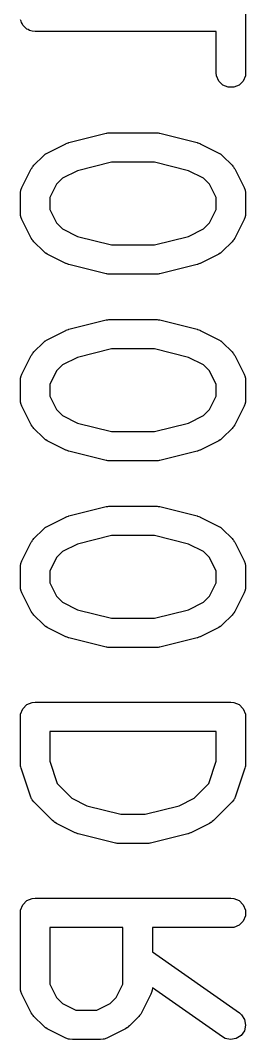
# Model space of a CAD drawing. Extents: x -0.05 to 2.94, y -0.16 to 2.16.
# Drawn here: x 2.5996 to 2.6449, y 0.8669 to 1.0716 of the extents above; entities that cross this region are included whole.
import ezdxf

# ---------------------------------------------------------------- set-up
doc = ezdxf.new("R2010")
doc.units = 0
doc.header["$MEASUREMENT"] = 0
doc.layers.add('BLACK', color=7, linetype='CONTINUOUS')

msp = doc.modelspace()

# ---------------------------------------------------------------- linework, layer by layer
at = {"layer": 'BLACK', "linetype": 'CONTINUOUS'}
for p, q in [((2.64486, 1.08356), (2.64486, 1.06106)), ((2.59975, 1.07146), (2.59964, 1.07173)), ((2.59981, 1.07118), (2.59975, 1.07146)), ((2.59997, 1.07094), (2.59981, 1.07118)), ((2.60008, 1.07067), (2.59997, 1.07094)), ((2.60029, 1.07046), (2.60008, 1.07067)), ((2.60045, 1.07022), (2.60029, 1.07046)), ((2.60069, 1.07006), (2.60045, 1.07022)), ((2.6009, 1.06985), (2.60069, 1.07006)), ((2.60116, 1.06974), (2.6009, 1.06985)), ((2.6014, 1.06958), (2.60116, 1.06974)), ((2.60169, 1.06952), (2.6014, 1.06958)), ((2.60196, 1.06941), (2.60169, 1.06952)), ((2.60253, 1.06936), (2.60196, 1.06941)), ((2.60253, 1.06935), (2.60253, 1.06936)), ((2.60254, 1.06935), (2.60253, 1.06935)), ((2.60253, 1.06935), (2.60253, 1.06935)), ((2.63895, 1.06935), (2.60254, 1.06935)), ((2.63895, 1.06106), (2.63895, 1.06935)), ((2.63901, 1.06048), (2.63895, 1.06106)), ((2.63945, 1.05942), (2.63901, 1.06048)), ((2.6448, 1.06048), (2.64436, 1.05942)), ((2.64486, 1.06106), (2.6448, 1.06048)), ((2.64027, 1.0586), (2.63945, 1.05942)), ((2.64133, 1.05816), (2.64027, 1.0586)), ((2.64355, 1.0586), (2.64248, 1.05816)), ((2.64436, 1.05942), (2.64355, 1.0586)), ((2.64248, 1.05816), (2.64133, 1.05816)), ((2.60932, 1.04705), (2.61682, 1.04893)), ((2.61682, 1.04893), (2.61692, 1.04894)), ((2.61692, 1.04894), (2.61696, 1.04896)), ((2.61696, 1.04896), (2.61718, 1.04898)), ((2.61718, 1.04898), (2.61739, 1.04901)), ((2.61739, 1.04901), (2.61743, 1.049)), ((2.61743, 1.049), (2.61753, 1.04901)), ((2.61753, 1.04901), (2.62691, 1.04901)), ((2.62691, 1.04901), (2.62701, 1.049)), ((2.62701, 1.049), (2.62705, 1.04901)), ((2.62705, 1.04901), (2.62727, 1.04898)), ((2.62727, 1.04898), (2.62748, 1.04896)), ((2.62748, 1.04896), (2.62752, 1.04894)), ((2.62752, 1.04894), (2.62762, 1.04893)), ((2.62762, 1.04893), (2.63512, 1.04705)), ((2.60497, 1.04495), (2.60871, 1.04683)), ((2.60871, 1.04683), (2.60876, 1.04684)), ((2.60876, 1.04684), (2.60877, 1.04686)), ((2.60877, 1.04686), (2.60902, 1.04694)), ((2.60902, 1.04694), (2.60926, 1.04703)), ((2.60926, 1.04703), (2.60928, 1.04704)), ((2.60928, 1.04704), (2.60932, 1.04705)), ((2.63512, 1.04705), (2.63517, 1.04704)), ((2.63517, 1.04704), (2.63519, 1.04703)), ((2.63519, 1.04703), (2.63543, 1.04694)), ((2.63543, 1.04694), (2.63567, 1.04686)), ((2.63567, 1.04686), (2.63569, 1.04684)), ((2.63569, 1.04684), (2.63573, 1.04683)), ((2.63573, 1.04683), (2.63948, 1.04495)), ((2.60232, 1.04252), (2.6042, 1.0444)), ((2.6042, 1.0444), (2.60442, 1.04458)), ((2.60442, 1.04458), (2.60448, 1.04464)), ((2.60448, 1.04464), (2.60456, 1.0447)), ((2.60456, 1.0447), (2.60465, 1.04477)), ((2.60465, 1.04477), (2.60472, 1.0448)), ((2.60472, 1.0448), (2.60497, 1.04495)), ((2.63948, 1.04495), (2.63973, 1.0448)), ((2.63973, 1.0448), (2.6398, 1.04477)), ((2.6398, 1.04477), (2.63988, 1.0447)), ((2.63988, 1.0447), (2.63997, 1.04464)), ((2.63997, 1.04464), (2.64002, 1.04458)), ((2.64002, 1.04458), (2.64024, 1.0444)), ((2.64024, 1.0444), (2.64212, 1.04252)), ((2.60193, 1.04201), (2.60196, 1.04208)), ((2.60196, 1.04208), (2.60202, 1.04216)), ((2.60202, 1.04216), (2.60208, 1.04225)), ((2.60208, 1.04225), (2.60214, 1.0423)), ((2.60214, 1.0423), (2.60232, 1.04252)), ((2.6179, 1.04311), (2.61107, 1.0414)), ((2.62654, 1.04311), (2.6179, 1.04311)), ((2.63338, 1.0414), (2.62654, 1.04311)), ((2.64212, 1.04252), (2.64231, 1.0423)), ((2.64231, 1.0423), (2.64236, 1.04225)), ((2.64236, 1.04225), (2.64242, 1.04216)), ((2.64242, 1.04216), (2.64249, 1.04208)), ((2.64249, 1.04208), (2.64252, 1.04201)), ((2.5999, 1.03801), (2.60177, 1.04176)), ((2.60177, 1.04176), (2.60193, 1.04201)), ((2.61107, 1.0414), (2.60803, 1.03988)), ((2.63641, 1.03988), (2.63338, 1.0414)), ((2.64252, 1.04201), (2.64267, 1.04176)), ((2.64267, 1.04176), (2.64455, 1.03801)), ((2.59969, 1.03747), (2.5999, 1.03801)), ((2.60684, 1.03869), (2.60549, 1.03599)), ((2.60803, 1.03988), (2.60684, 1.03869)), ((2.6376, 1.03869), (2.63641, 1.03988)), ((2.63895, 1.03599), (2.6376, 1.03869)), ((2.64455, 1.03801), (2.64475, 1.03747)), ((2.59958, 1.03669), (2.59964, 1.03726)), ((2.59958, 1.03294), (2.59958, 1.03669)), ((2.59964, 1.03726), (2.59968, 1.03736)), ((2.59968, 1.03736), (2.59969, 1.03747)), ((2.60549, 1.03599), (2.60549, 1.03363)), ((2.63895, 1.03363), (2.63895, 1.03599)), ((2.64475, 1.03747), (2.64476, 1.03736)), ((2.64476, 1.03736), (2.6448, 1.03726)), ((2.6448, 1.03726), (2.64486, 1.03669)), ((2.64486, 1.03669), (2.64486, 1.03294)), ((2.59964, 1.03236), (2.59958, 1.03294)), ((2.59968, 1.03226), (2.59964, 1.03236)), ((2.59969, 1.03216), (2.59968, 1.03226)), ((2.5999, 1.03162), (2.59969, 1.03216)), ((2.60549, 1.03363), (2.60684, 1.03094)), ((2.6376, 1.03094), (2.63895, 1.03363)), ((2.64475, 1.03216), (2.64455, 1.03162)), ((2.64476, 1.03226), (2.64475, 1.03216)), ((2.6448, 1.03236), (2.64476, 1.03226)), ((2.64486, 1.03294), (2.6448, 1.03236)), ((2.60177, 1.02787), (2.5999, 1.03162)), ((2.60684, 1.03094), (2.60803, 1.02974)), ((2.60803, 1.02974), (2.61107, 1.02822)), ((2.63338, 1.02822), (2.63641, 1.02974)), ((2.63641, 1.02974), (2.6376, 1.03094)), ((2.64455, 1.03162), (2.64267, 1.02787)), ((2.60193, 1.02762), (2.60177, 1.02787)), ((2.61107, 1.02822), (2.6179, 1.02652)), ((2.62654, 1.02652), (2.63338, 1.02822)), ((2.64267, 1.02787), (2.64252, 1.02762)), ((2.60196, 1.02755), (2.60193, 1.02762)), ((2.60202, 1.02747), (2.60196, 1.02755)), ((2.60208, 1.02738), (2.60202, 1.02747)), ((2.60214, 1.02733), (2.60208, 1.02738)), ((2.60232, 1.0271), (2.60214, 1.02733)), ((2.6042, 1.02523), (2.60232, 1.0271)), ((2.6179, 1.02652), (2.62654, 1.02652)), ((2.64212, 1.0271), (2.64024, 1.02523)), ((2.64231, 1.02733), (2.64212, 1.0271)), ((2.64236, 1.02738), (2.64231, 1.02733)), ((2.64242, 1.02747), (2.64236, 1.02738)), ((2.64249, 1.02755), (2.64242, 1.02747)), ((2.64252, 1.02762), (2.64249, 1.02755)), ((2.60442, 1.02504), (2.6042, 1.02523)), ((2.60448, 1.02498), (2.60442, 1.02504)), ((2.60456, 1.02492), (2.60448, 1.02498)), ((2.60465, 1.02486), (2.60456, 1.02492)), ((2.60472, 1.02483), (2.60465, 1.02486)), ((2.60497, 1.02467), (2.60472, 1.02483)), ((2.60871, 1.0228), (2.60497, 1.02467)), ((2.63948, 1.02467), (2.63573, 1.0228)), ((2.63973, 1.02483), (2.63948, 1.02467)), ((2.6398, 1.02486), (2.63973, 1.02483)), ((2.63988, 1.02492), (2.6398, 1.02486)), ((2.63997, 1.02498), (2.63988, 1.02492)), ((2.64002, 1.02504), (2.63997, 1.02498)), ((2.64024, 1.02523), (2.64002, 1.02504)), ((2.60876, 1.02278), (2.60871, 1.0228)), ((2.60877, 1.02277), (2.60876, 1.02278)), ((2.60902, 1.02268), (2.60877, 1.02277)), ((2.60926, 1.02259), (2.60902, 1.02268)), ((2.60928, 1.02259), (2.60926, 1.02259)), ((2.60932, 1.02257), (2.60928, 1.02259)), ((2.61682, 1.0207), (2.60932, 1.02257)), ((2.63512, 1.02257), (2.62762, 1.0207)), ((2.63517, 1.02259), (2.63512, 1.02257)), ((2.63519, 1.02259), (2.63517, 1.02259)), ((2.63543, 1.02268), (2.63519, 1.02259)), ((2.63567, 1.02277), (2.63543, 1.02268)), ((2.63569, 1.02278), (2.63567, 1.02277)), ((2.63573, 1.0228), (2.63569, 1.02278)), ((2.61692, 1.02068), (2.61682, 1.0207)), ((2.61696, 1.02067), (2.61692, 1.02068)), ((2.61718, 1.02065), (2.61696, 1.02067)), ((2.61739, 1.02061), (2.61718, 1.02065)), ((2.61743, 1.02062), (2.61739, 1.02061)), ((2.61753, 1.02061), (2.61743, 1.02062)), ((2.62691, 1.02061), (2.61753, 1.02061)), ((2.62701, 1.02062), (2.62691, 1.02061)), ((2.62705, 1.02061), (2.62701, 1.02062)), ((2.62727, 1.02065), (2.62705, 1.02061)), ((2.62748, 1.02067), (2.62727, 1.02065)), ((2.62752, 1.02068), (2.62748, 1.02067)), ((2.62762, 1.0207), (2.62752, 1.02068)), ((2.60932, 1.00956), (2.61682, 1.01143)), ((2.61682, 1.01143), (2.61692, 1.01144)), ((2.61692, 1.01144), (2.61696, 1.01146)), ((2.61696, 1.01146), (2.61718, 1.01148)), ((2.61718, 1.01148), (2.61739, 1.01151)), ((2.61739, 1.01151), (2.61743, 1.01151)), ((2.61743, 1.01151), (2.61753, 1.01152)), ((2.61753, 1.01152), (2.62691, 1.01152)), ((2.62691, 1.01152), (2.62701, 1.01151)), ((2.62701, 1.01151), (2.62705, 1.01151)), ((2.62705, 1.01151), (2.62727, 1.01148)), ((2.62727, 1.01148), (2.62748, 1.01146)), ((2.62748, 1.01146), (2.62752, 1.01144)), ((2.62752, 1.01144), (2.62762, 1.01143)), ((2.62762, 1.01143), (2.63512, 1.00956)), ((2.60497, 1.00746), (2.60871, 1.00933)), ((2.60871, 1.00933), (2.60876, 1.00935)), ((2.60876, 1.00935), (2.60877, 1.00936)), ((2.60877, 1.00936), (2.60902, 1.00945)), ((2.60902, 1.00945), (2.60926, 1.00954)), ((2.60926, 1.00954), (2.60928, 1.00954)), ((2.60928, 1.00954), (2.60932, 1.00956)), ((2.63512, 1.00956), (2.63517, 1.00954)), ((2.63517, 1.00954), (2.63519, 1.00954)), ((2.63519, 1.00954), (2.63543, 1.00945)), ((2.63543, 1.00945), (2.63567, 1.00936)), ((2.63567, 1.00936), (2.63569, 1.00935)), ((2.63569, 1.00935), (2.63573, 1.00933)), ((2.63573, 1.00933), (2.63948, 1.00746)), ((2.60456, 1.0072), (2.60465, 1.00727)), ((2.60465, 1.00727), (2.60472, 1.0073)), ((2.60472, 1.0073), (2.60497, 1.00746)), ((2.63948, 1.00746), (2.63973, 1.0073)), ((2.63973, 1.0073), (2.6398, 1.00727)), ((2.6398, 1.00727), (2.63988, 1.0072)), ((2.60232, 1.00503), (2.6042, 1.0069)), ((2.6042, 1.0069), (2.60442, 1.00709)), ((2.60442, 1.00709), (2.60448, 1.00715)), ((2.60448, 1.00715), (2.60456, 1.0072)), ((2.6179, 1.00561), (2.61107, 1.0039)), ((2.62654, 1.00561), (2.6179, 1.00561)), ((2.63338, 1.0039), (2.62654, 1.00561)), ((2.63988, 1.0072), (2.63997, 1.00715)), ((2.63997, 1.00715), (2.64002, 1.00709)), ((2.64002, 1.00709), (2.64024, 1.0069)), ((2.64024, 1.0069), (2.64212, 1.00503)), ((2.5999, 1.00051), (2.60177, 1.00426)), ((2.60177, 1.00426), (2.60193, 1.00451)), ((2.60193, 1.00451), (2.60196, 1.00458)), ((2.60196, 1.00458), (2.60202, 1.00466)), ((2.60202, 1.00466), (2.60208, 1.00475)), ((2.60208, 1.00475), (2.60214, 1.0048)), ((2.60214, 1.0048), (2.60232, 1.00503)), ((2.61107, 1.0039), (2.60803, 1.00239)), ((2.63641, 1.00239), (2.63338, 1.0039)), ((2.64212, 1.00503), (2.64231, 1.0048)), ((2.64231, 1.0048), (2.64236, 1.00475)), ((2.64236, 1.00475), (2.64242, 1.00466)), ((2.64242, 1.00466), (2.64249, 1.00458)), ((2.64249, 1.00458), (2.64252, 1.00451)), ((2.64252, 1.00451), (2.64267, 1.00426)), ((2.64267, 1.00426), (2.64455, 1.00051)), ((2.60684, 1.00119), (2.60549, 0.99849)), ((2.60803, 1.00239), (2.60684, 1.00119)), ((2.6376, 1.00119), (2.63641, 1.00239)), ((2.63895, 0.99849), (2.6376, 1.00119)), ((2.59958, 0.99919), (2.59964, 0.99977)), ((2.59958, 0.99544), (2.59958, 0.99919)), ((2.59964, 0.99977), (2.59968, 0.99987)), ((2.59968, 0.99987), (2.59969, 0.99997)), ((2.59969, 0.99997), (2.5999, 1.00051)), ((2.64455, 1.00051), (2.64475, 0.99997)), ((2.64475, 0.99997), (2.64476, 0.99987)), ((2.64476, 0.99987), (2.6448, 0.99977)), ((2.6448, 0.99977), (2.64486, 0.99919)), ((2.64486, 0.99919), (2.64486, 0.99544)), ((2.60549, 0.99849), (2.60549, 0.99614)), ((2.63895, 0.99614), (2.63895, 0.99849)), ((2.59964, 0.99487), (2.59958, 0.99544)), ((2.60549, 0.99614), (2.60684, 0.99344)), ((2.6376, 0.99344), (2.63895, 0.99614)), ((2.64486, 0.99544), (2.6448, 0.99487)), ((2.59968, 0.99477), (2.59964, 0.99487)), ((2.59969, 0.99466), (2.59968, 0.99477)), ((2.5999, 0.99412), (2.59969, 0.99466)), ((2.60177, 0.99037), (2.5999, 0.99412)), ((2.60684, 0.99344), (2.60803, 0.99224)), ((2.63641, 0.99224), (2.6376, 0.99344)), ((2.64455, 0.99412), (2.64267, 0.99037)), ((2.64475, 0.99466), (2.64455, 0.99412)), ((2.64476, 0.99477), (2.64475, 0.99466)), ((2.6448, 0.99487), (2.64476, 0.99477)), ((2.60803, 0.99224), (2.61107, 0.99073)), ((2.63338, 0.99073), (2.63641, 0.99224)), ((2.60193, 0.99012), (2.60177, 0.99037)), ((2.60196, 0.99005), (2.60193, 0.99012)), ((2.60202, 0.98997), (2.60196, 0.99005)), ((2.60208, 0.98988), (2.60202, 0.98997)), ((2.60214, 0.98983), (2.60208, 0.98988)), ((2.60232, 0.9896), (2.60214, 0.98983)), ((2.6042, 0.98773), (2.60232, 0.9896)), ((2.61107, 0.99073), (2.6179, 0.98902)), ((2.6179, 0.98902), (2.62654, 0.98902)), ((2.62654, 0.98902), (2.63338, 0.99073)), ((2.64212, 0.9896), (2.64024, 0.98773)), ((2.64231, 0.98983), (2.64212, 0.9896)), ((2.64236, 0.98988), (2.64231, 0.98983)), ((2.64242, 0.98997), (2.64236, 0.98988)), ((2.64249, 0.99005), (2.64242, 0.98997)), ((2.64252, 0.99012), (2.64249, 0.99005)), ((2.64267, 0.99037), (2.64252, 0.99012)), ((2.60442, 0.98754), (2.6042, 0.98773)), ((2.60448, 0.98749), (2.60442, 0.98754)), ((2.60456, 0.98743), (2.60448, 0.98749)), ((2.60465, 0.98736), (2.60456, 0.98743)), ((2.60472, 0.98733), (2.60465, 0.98736)), ((2.60497, 0.98718), (2.60472, 0.98733)), ((2.60871, 0.9853), (2.60497, 0.98718)), ((2.63948, 0.98718), (2.63573, 0.9853)), ((2.63973, 0.98733), (2.63948, 0.98718)), ((2.6398, 0.98736), (2.63973, 0.98733)), ((2.63988, 0.98743), (2.6398, 0.98736)), ((2.63997, 0.98749), (2.63988, 0.98743)), ((2.64002, 0.98754), (2.63997, 0.98749)), ((2.64024, 0.98773), (2.64002, 0.98754)), ((2.60876, 0.98529), (2.60871, 0.9853)), ((2.60877, 0.98527), (2.60876, 0.98529)), ((2.60902, 0.98519), (2.60877, 0.98527)), ((2.60926, 0.9851), (2.60902, 0.98519)), ((2.60928, 0.98509), (2.60926, 0.9851)), ((2.60932, 0.98508), (2.60928, 0.98509)), ((2.61682, 0.9832), (2.60932, 0.98508)), ((2.63512, 0.98508), (2.62762, 0.9832)), ((2.63517, 0.98509), (2.63512, 0.98508)), ((2.63519, 0.9851), (2.63517, 0.98509)), ((2.63543, 0.98519), (2.63519, 0.9851)), ((2.63567, 0.98527), (2.63543, 0.98519)), ((2.63569, 0.98529), (2.63567, 0.98527)), ((2.63573, 0.9853), (2.63569, 0.98529)), ((2.61692, 0.98319), (2.61682, 0.9832)), ((2.61696, 0.98317), (2.61692, 0.98319)), ((2.61718, 0.98315), (2.61696, 0.98317)), ((2.61739, 0.98312), (2.61718, 0.98315)), ((2.61743, 0.98313), (2.61739, 0.98312)), ((2.61753, 0.98312), (2.61743, 0.98313)), ((2.62691, 0.98312), (2.61753, 0.98312)), ((2.62701, 0.98313), (2.62691, 0.98312)), ((2.62705, 0.98312), (2.62701, 0.98313)), ((2.62727, 0.98315), (2.62705, 0.98312)), ((2.62748, 0.98317), (2.62727, 0.98315)), ((2.62752, 0.98319), (2.62748, 0.98317)), ((2.62762, 0.9832), (2.62752, 0.98319)), ((2.60932, 0.97206), (2.61682, 0.97393)), ((2.61682, 0.97393), (2.61692, 0.97395)), ((2.61692, 0.97395), (2.61696, 0.97397)), ((2.61696, 0.97397), (2.61718, 0.97399)), ((2.61718, 0.97399), (2.61739, 0.97402)), ((2.61739, 0.97402), (2.61743, 0.97401)), ((2.61743, 0.97401), (2.61753, 0.97402)), ((2.61753, 0.97402), (2.62691, 0.97402)), ((2.62691, 0.97402), (2.62701, 0.97401)), ((2.62701, 0.97401), (2.62705, 0.97402)), ((2.62705, 0.97402), (2.62727, 0.97399)), ((2.62727, 0.97399), (2.62748, 0.97397)), ((2.62748, 0.97397), (2.62752, 0.97395)), ((2.62752, 0.97395), (2.62762, 0.97393)), ((2.62762, 0.97393), (2.63512, 0.97206)), ((2.60497, 0.96996), (2.60871, 0.97184)), ((2.60871, 0.97184), (2.60876, 0.97185)), ((2.60876, 0.97185), (2.60877, 0.97187)), ((2.60877, 0.97187), (2.60902, 0.97195)), ((2.60902, 0.97195), (2.60926, 0.97204)), ((2.60926, 0.97204), (2.60928, 0.97204)), ((2.60928, 0.97204), (2.60932, 0.97206)), ((2.63512, 0.97206), (2.63517, 0.97204)), ((2.63517, 0.97204), (2.63519, 0.97204)), ((2.63519, 0.97204), (2.63543, 0.97195)), ((2.63543, 0.97195), (2.63567, 0.97187)), ((2.63567, 0.97187), (2.63569, 0.97185)), ((2.63569, 0.97185), (2.63573, 0.97184)), ((2.63573, 0.97184), (2.63948, 0.96996)), ((2.60232, 0.96753), (2.6042, 0.96941)), ((2.6042, 0.96941), (2.60442, 0.96959)), ((2.60442, 0.96959), (2.60448, 0.96965)), ((2.60448, 0.96965), (2.60456, 0.96971)), ((2.60456, 0.96971), (2.60465, 0.96978)), ((2.60465, 0.96978), (2.60472, 0.96981)), ((2.60472, 0.96981), (2.60497, 0.96996)), ((2.63948, 0.96996), (2.63973, 0.96981)), ((2.63973, 0.96981), (2.6398, 0.96978)), ((2.6398, 0.96978), (2.63988, 0.96971)), ((2.63988, 0.96971), (2.63997, 0.96965)), ((2.63997, 0.96965), (2.64002, 0.96959)), ((2.64002, 0.96959), (2.64024, 0.96941)), ((2.64024, 0.96941), (2.64212, 0.96753)), ((2.5999, 0.96302), (2.60177, 0.96677)), ((2.60177, 0.96677), (2.60193, 0.96701)), ((2.60193, 0.96701), (2.60196, 0.96709)), ((2.60196, 0.96709), (2.60202, 0.96717)), ((2.60202, 0.96717), (2.60208, 0.96726)), ((2.60208, 0.96726), (2.60214, 0.96731)), ((2.60214, 0.96731), (2.60232, 0.96753)), ((2.61107, 0.96641), (2.60803, 0.96489)), ((2.6179, 0.96812), (2.61107, 0.96641)), ((2.62654, 0.96812), (2.6179, 0.96812)), ((2.63338, 0.96641), (2.62654, 0.96812)), ((2.63641, 0.96489), (2.63338, 0.96641)), ((2.64212, 0.96753), (2.64231, 0.96731)), ((2.64231, 0.96731), (2.64236, 0.96726)), ((2.64236, 0.96726), (2.64242, 0.96717)), ((2.64242, 0.96717), (2.64249, 0.96709)), ((2.64249, 0.96709), (2.64252, 0.96701)), ((2.64252, 0.96701), (2.64267, 0.96677)), ((2.64267, 0.96677), (2.64455, 0.96302)), ((2.60803, 0.96489), (2.60684, 0.9637)), ((2.6376, 0.9637), (2.63641, 0.96489)), ((2.59958, 0.9617), (2.59964, 0.96227)), ((2.59964, 0.96227), (2.59968, 0.96237)), ((2.59968, 0.96237), (2.59969, 0.96248)), ((2.59969, 0.96248), (2.5999, 0.96302)), ((2.60684, 0.9637), (2.60549, 0.961)), ((2.63895, 0.961), (2.6376, 0.9637)), ((2.64455, 0.96302), (2.64475, 0.96248)), ((2.64475, 0.96248), (2.64476, 0.96237)), ((2.64476, 0.96237), (2.6448, 0.96227)), ((2.6448, 0.96227), (2.64486, 0.9617)), ((2.59958, 0.95795), (2.59958, 0.9617)), ((2.60549, 0.961), (2.60549, 0.95864)), ((2.63895, 0.95864), (2.63895, 0.961)), ((2.64486, 0.9617), (2.64486, 0.95795)), ((2.60549, 0.95864), (2.60684, 0.95595)), ((2.6376, 0.95595), (2.63895, 0.95864)), ((2.59964, 0.95737), (2.59958, 0.95795)), ((2.59968, 0.95727), (2.59964, 0.95737)), ((2.59969, 0.95717), (2.59968, 0.95727)), ((2.5999, 0.95663), (2.59969, 0.95717)), ((2.60177, 0.95288), (2.5999, 0.95663)), ((2.64455, 0.95663), (2.64267, 0.95288)), ((2.64475, 0.95717), (2.64455, 0.95663)), ((2.64476, 0.95727), (2.64475, 0.95717)), ((2.6448, 0.95737), (2.64476, 0.95727)), ((2.64486, 0.95795), (2.6448, 0.95737)), ((2.60684, 0.95595), (2.60803, 0.95475)), ((2.60803, 0.95475), (2.61107, 0.95323)), ((2.63338, 0.95323), (2.63641, 0.95475)), ((2.63641, 0.95475), (2.6376, 0.95595)), ((2.60193, 0.95263), (2.60177, 0.95288)), ((2.60196, 0.95256), (2.60193, 0.95263)), ((2.60202, 0.95248), (2.60196, 0.95256)), ((2.60208, 0.95239), (2.60202, 0.95248)), ((2.60214, 0.95234), (2.60208, 0.95239)), ((2.60232, 0.95211), (2.60214, 0.95234)), ((2.6042, 0.95023), (2.60232, 0.95211)), ((2.61107, 0.95323), (2.6179, 0.95153)), ((2.62654, 0.95153), (2.63338, 0.95323)), ((2.64212, 0.95211), (2.64024, 0.95023)), ((2.64231, 0.95234), (2.64212, 0.95211)), ((2.64236, 0.95239), (2.64231, 0.95234)), ((2.64242, 0.95248), (2.64236, 0.95239)), ((2.64249, 0.95256), (2.64242, 0.95248)), ((2.64252, 0.95263), (2.64249, 0.95256)), ((2.64267, 0.95288), (2.64252, 0.95263)), ((2.60442, 0.95005), (2.6042, 0.95023)), ((2.60448, 0.94999), (2.60442, 0.95005)), ((2.60456, 0.94993), (2.60448, 0.94999)), ((2.60465, 0.94987), (2.60456, 0.94993)), ((2.6179, 0.95153), (2.62654, 0.95153)), ((2.63988, 0.94993), (2.6398, 0.94987)), ((2.63997, 0.94999), (2.63988, 0.94993)), ((2.64002, 0.95005), (2.63997, 0.94999)), ((2.64024, 0.95023), (2.64002, 0.95005)), ((2.60472, 0.94984), (2.60465, 0.94987)), ((2.60497, 0.94968), (2.60472, 0.94984)), ((2.60871, 0.94781), (2.60497, 0.94968)), ((2.63948, 0.94968), (2.63573, 0.94781)), ((2.63973, 0.94984), (2.63948, 0.94968)), ((2.6398, 0.94987), (2.63973, 0.94984)), ((2.60876, 0.94779), (2.60871, 0.94781)), ((2.60877, 0.94778), (2.60876, 0.94779)), ((2.60902, 0.94769), (2.60877, 0.94778)), ((2.60926, 0.9476), (2.60902, 0.94769)), ((2.60928, 0.9476), (2.60926, 0.9476)), ((2.60932, 0.94758), (2.60928, 0.9476)), ((2.61682, 0.94571), (2.60932, 0.94758)), ((2.63512, 0.94758), (2.62762, 0.94571)), ((2.63517, 0.9476), (2.63512, 0.94758)), ((2.63519, 0.9476), (2.63517, 0.9476)), ((2.63543, 0.94769), (2.63519, 0.9476)), ((2.63567, 0.94778), (2.63543, 0.94769)), ((2.63569, 0.94779), (2.63567, 0.94778)), ((2.63573, 0.94781), (2.63569, 0.94779)), ((2.61692, 0.94569), (2.61682, 0.94571)), ((2.61696, 0.94568), (2.61692, 0.94569)), ((2.61718, 0.94566), (2.61696, 0.94568)), ((2.61739, 0.94562), (2.61718, 0.94566)), ((2.61743, 0.94563), (2.61739, 0.94562)), ((2.61753, 0.94562), (2.61743, 0.94563)), ((2.62691, 0.94562), (2.61753, 0.94562)), ((2.62701, 0.94563), (2.62691, 0.94562)), ((2.62705, 0.94562), (2.62701, 0.94563)), ((2.62727, 0.94566), (2.62705, 0.94562)), ((2.62748, 0.94568), (2.62727, 0.94566)), ((2.62752, 0.94569), (2.62748, 0.94568)), ((2.62762, 0.94571), (2.62752, 0.94569)), ((2.60008, 0.93334), (2.6009, 0.93416)), ((2.6009, 0.93416), (2.60196, 0.9346)), ((2.60196, 0.9346), (2.60254, 0.93465)), ((2.60254, 0.93465), (2.64191, 0.93465)), ((2.64191, 0.93465), (2.64248, 0.9346)), ((2.64248, 0.9346), (2.64355, 0.93416)), ((2.64355, 0.93416), (2.64436, 0.93334)), ((2.59958, 0.9317), (2.59964, 0.93228)), ((2.59958, 0.92233), (2.59958, 0.9317)), ((2.59964, 0.93228), (2.60008, 0.93334)), ((2.64436, 0.93334), (2.6448, 0.93228)), ((2.6448, 0.93228), (2.64486, 0.9317)), ((2.64486, 0.9317), (2.64486, 0.92233)), ((2.63895, 0.92875), (2.60549, 0.92875)), ((2.60549, 0.92875), (2.60549, 0.92281)), ((2.63895, 0.92281), (2.63895, 0.92875)), ((2.59961, 0.92203), (2.59958, 0.92233)), ((2.59961, 0.92196), (2.59961, 0.92203)), ((2.59963, 0.92185), (2.59961, 0.92196)), ((2.59964, 0.92175), (2.59963, 0.92185)), ((2.59967, 0.92168), (2.59964, 0.92175)), ((2.59973, 0.92139), (2.59967, 0.92168)), ((2.60161, 0.91577), (2.59973, 0.92139)), ((2.60549, 0.92281), (2.60699, 0.9183)), ((2.63745, 0.9183), (2.63895, 0.92281)), ((2.64471, 0.92139), (2.64283, 0.91577)), ((2.64477, 0.92168), (2.64471, 0.92139)), ((2.6448, 0.92175), (2.64477, 0.92168)), ((2.64481, 0.92185), (2.6448, 0.92175)), ((2.64484, 0.92196), (2.64481, 0.92185)), ((2.64486, 0.92233), (2.64483, 0.92203)), ((2.64483, 0.92203), (2.64484, 0.92196)), ((2.60699, 0.9183), (2.60991, 0.91538)), ((2.63453, 0.91538), (2.63745, 0.9183)), ((2.60185, 0.91524), (2.60161, 0.91577)), ((2.60192, 0.91516), (2.60185, 0.91524)), ((2.60196, 0.91506), (2.60192, 0.91516)), ((2.60991, 0.91538), (2.61294, 0.91386)), ((2.6315, 0.91386), (2.63453, 0.91538)), ((2.64253, 0.91516), (2.64249, 0.91506)), ((2.6426, 0.91524), (2.64253, 0.91516)), ((2.64283, 0.91577), (2.6426, 0.91524)), ((2.60232, 0.91461), (2.60196, 0.91506)), ((2.60607, 0.91086), (2.60232, 0.91461)), ((2.61294, 0.91386), (2.61977, 0.91216)), ((2.62467, 0.91216), (2.6315, 0.91386)), ((2.64212, 0.91461), (2.63837, 0.91086)), ((2.64249, 0.91506), (2.64212, 0.91461)), ((2.61977, 0.91216), (2.62467, 0.91216)), ((2.6063, 0.91068), (2.60607, 0.91086)), ((2.60635, 0.91062), (2.6063, 0.91068)), ((2.60644, 0.91056), (2.60635, 0.91062)), ((2.60652, 0.9105), (2.60644, 0.91056)), ((2.60659, 0.91047), (2.60652, 0.9105)), ((2.60684, 0.91031), (2.60659, 0.91047)), ((2.61059, 0.90844), (2.60684, 0.91031)), ((2.6376, 0.91031), (2.63385, 0.90844)), ((2.63785, 0.91047), (2.6376, 0.91031)), ((2.63792, 0.9105), (2.63785, 0.91047)), ((2.638, 0.91056), (2.63792, 0.9105)), ((2.63809, 0.91062), (2.638, 0.91056)), ((2.63814, 0.91068), (2.63809, 0.91062)), ((2.63837, 0.91086), (2.63814, 0.91068)), ((2.61063, 0.90842), (2.61059, 0.90844)), ((2.61065, 0.90841), (2.61063, 0.90842)), ((2.61089, 0.90832), (2.61065, 0.90841)), ((2.61113, 0.90823), (2.61089, 0.90832)), ((2.61115, 0.90823), (2.61113, 0.90823)), ((2.61119, 0.90821), (2.61115, 0.90823)), ((2.61869, 0.90634), (2.61119, 0.90821)), ((2.63325, 0.90821), (2.62575, 0.90634)), ((2.63329, 0.90823), (2.63325, 0.90821)), ((2.63331, 0.90823), (2.63329, 0.90823)), ((2.63355, 0.90832), (2.63331, 0.90823)), ((2.63379, 0.90841), (2.63355, 0.90832)), ((2.63381, 0.90842), (2.63379, 0.90841)), ((2.63385, 0.90844), (2.63381, 0.90842)), ((2.61879, 0.90632), (2.61869, 0.90634)), ((2.61883, 0.90631), (2.61879, 0.90632)), ((2.61905, 0.90629), (2.61883, 0.90631)), ((2.61927, 0.90625), (2.61905, 0.90629)), ((2.61931, 0.90626), (2.61927, 0.90625)), ((2.61941, 0.90625), (2.61931, 0.90626)), ((2.62503, 0.90625), (2.61941, 0.90625)), ((2.62513, 0.90626), (2.62503, 0.90625)), ((2.62518, 0.90625), (2.62513, 0.90626)), ((2.62539, 0.90629), (2.62518, 0.90625)), ((2.62561, 0.90631), (2.62539, 0.90629)), ((2.62565, 0.90632), (2.62561, 0.90631)), ((2.62575, 0.90634), (2.62565, 0.90632)), ((2.60008, 0.89397), (2.6009, 0.89479)), ((2.6009, 0.89479), (2.60196, 0.89523)), ((2.60196, 0.89523), (2.60254, 0.89528)), ((2.60254, 0.89528), (2.64191, 0.89528)), ((2.64191, 0.89528), (2.64248, 0.89523)), ((2.64248, 0.89523), (2.64355, 0.89479)), ((2.64355, 0.89479), (2.64436, 0.89397)), ((2.59958, 0.89233), (2.59964, 0.89291)), ((2.59964, 0.89291), (2.60008, 0.89397)), ((2.64436, 0.89397), (2.6448, 0.89291)), ((2.6448, 0.89291), (2.6448, 0.89175)), ((2.59958, 0.87733), (2.59958, 0.89233)), ((2.64436, 0.89069), (2.64355, 0.88987)), ((2.6448, 0.89175), (2.64436, 0.89069)), ((2.62021, 0.88938), (2.60549, 0.88938)), ((2.60549, 0.88938), (2.60549, 0.87803)), ((2.62021, 0.87803), (2.62021, 0.88938)), ((2.64191, 0.88938), (2.62611, 0.88938)), ((2.62611, 0.88938), (2.62611, 0.88449)), ((2.64248, 0.88943), (2.64191, 0.88938)), ((2.64355, 0.88987), (2.64248, 0.88943)), ((2.62611, 0.88449), (2.6436, 0.87225)), ((2.59964, 0.87676), (2.59958, 0.87733)), ((2.59968, 0.87666), (2.59964, 0.87676)), ((2.59969, 0.87655), (2.59968, 0.87666)), ((2.5999, 0.87601), (2.59969, 0.87655)), ((2.60549, 0.87803), (2.60684, 0.87533)), ((2.61886, 0.87533), (2.62021, 0.87803)), ((2.62601, 0.87655), (2.6258, 0.87601)), ((2.62605, 0.87676), (2.62601, 0.87666)), ((2.62601, 0.87666), (2.62601, 0.87655)), ((2.62611, 0.87729), (2.62605, 0.87676)), ((2.64021, 0.86741), (2.62611, 0.87729)), ((2.60177, 0.87226), (2.5999, 0.87601)), ((2.60684, 0.87533), (2.60803, 0.87413)), ((2.61766, 0.87413), (2.61886, 0.87533)), ((2.6258, 0.87601), (2.62392, 0.87226)), ((2.60193, 0.87201), (2.60177, 0.87226)), ((2.60803, 0.87413), (2.61073, 0.87279)), ((2.61073, 0.87279), (2.61496, 0.87279)), ((2.61496, 0.87279), (2.61766, 0.87413)), ((2.62392, 0.87226), (2.62377, 0.87201)), ((2.6436, 0.87225), (2.64404, 0.87187)), ((2.60196, 0.87194), (2.60193, 0.87201)), ((2.60202, 0.87186), (2.60196, 0.87194)), ((2.60208, 0.87177), (2.60202, 0.87186)), ((2.60214, 0.87172), (2.60208, 0.87177)), ((2.60232, 0.87149), (2.60214, 0.87172)), ((2.6042, 0.86962), (2.60232, 0.87149)), ((2.62337, 0.87149), (2.6215, 0.86962)), ((2.62356, 0.87172), (2.62337, 0.87149)), ((2.62362, 0.87177), (2.62356, 0.87172)), ((2.62367, 0.87186), (2.62362, 0.87177)), ((2.62374, 0.87194), (2.62367, 0.87186)), ((2.62377, 0.87201), (2.62374, 0.87194)), ((2.64404, 0.87187), (2.64466, 0.8709)), ((2.64466, 0.8709), (2.64486, 0.86977)), ((2.60442, 0.86943), (2.6042, 0.86962)), ((2.60448, 0.86937), (2.60442, 0.86943)), ((2.60456, 0.86932), (2.60448, 0.86937)), ((2.60465, 0.86925), (2.60456, 0.86932)), ((2.60472, 0.86922), (2.60465, 0.86925)), ((2.60497, 0.86907), (2.60472, 0.86922)), ((2.60871, 0.86719), (2.60497, 0.86907)), ((2.62073, 0.86907), (2.61698, 0.86719)), ((2.62098, 0.86922), (2.62073, 0.86907)), ((2.62105, 0.86925), (2.62098, 0.86922)), ((2.62113, 0.86932), (2.62105, 0.86925)), ((2.62122, 0.86937), (2.62113, 0.86932)), ((2.62127, 0.86943), (2.62122, 0.86937)), ((2.6215, 0.86962), (2.62127, 0.86943)), ((2.64461, 0.86864), (2.64395, 0.8677)), ((2.64486, 0.86977), (2.64461, 0.86864)), ((2.60926, 0.86698), (2.60871, 0.86719)), ((2.60936, 0.86698), (2.60926, 0.86698)), ((2.60946, 0.86694), (2.60936, 0.86698)), ((2.61004, 0.86688), (2.60946, 0.86694)), ((2.61566, 0.86688), (2.61004, 0.86688)), ((2.61624, 0.86694), (2.61566, 0.86688)), ((2.61633, 0.86698), (2.61624, 0.86694)), ((2.61644, 0.86698), (2.61633, 0.86698)), ((2.61698, 0.86719), (2.61644, 0.86698)), ((2.64072, 0.86713), (2.64021, 0.86741)), ((2.64184, 0.86688), (2.64072, 0.86713)), ((2.64298, 0.86708), (2.64184, 0.86688)), ((2.64395, 0.8677), (2.64298, 0.86708))]:
    msp.add_line(p, q, dxfattribs=at)

doc.saveas('drawing.dxf')
